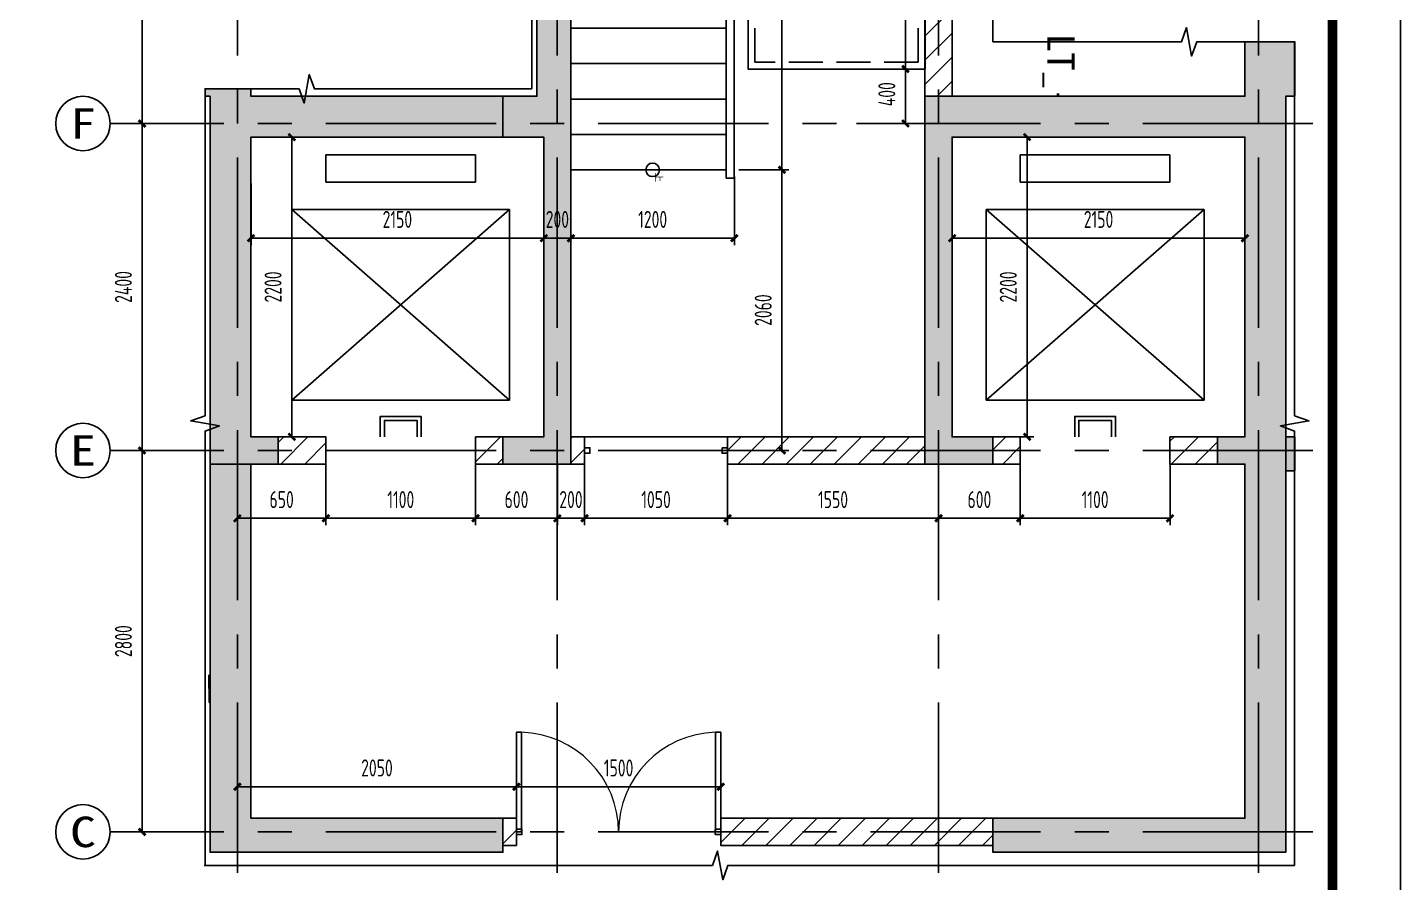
# Model space of a CAD drawing. Extents: x -678900 to 2378000, y 0 to 1840591.
# Drawn here: x -177672 to -167587, y 677336 to 683613 of the extents above; entities that cross this region are included whole.
import ezdxf
from ezdxf.enums import TextEntityAlignment as Align

# ---------------------------------------------------------------- set-up
doc = ezdxf.new("R2010")
doc.units = 0
doc.header["$LTSCALE"] = 1000
doc.header["$MEASUREMENT"] = 0
doc.header["$PDMODE"] = 1
doc.linetypes.add('__DASH', pattern=[0.35, 0.25, -0.1])
doc.linetypes.add('CENTER', pattern=[2, 1.25, -0.25, 0.25, -0.25])
doc.layers.get('0').update_dxf_attribs({"linetype": 'CONTINUOUS'})
doc.layers.get('DEFPOINTS').update_dxf_attribs({"color": 8, "linetype": 'CONTINUOUS'})
for name, color, linetype in [('AD-AXIS-AXIS', 1, 'CENTER'), ('AD-AXIS-CRCL', 3, 'CONTINUOUS'), ('AD-AXIS-DIMS', 3, 'CONTINUOUS'), ('AD-AXIS-NUMB', 255, 'CONTINUOUS'), ('AD-DIMS-INSD', 73, 'CONTINUOUS'), ('AD-INDX', 43, 'CONTINUOUS'), ('AD-SIGN', 195, 'CONTINUOUS'), ('AE-DOOR-INSD', 61, 'CONTINUOUS'), ('AE-EQPM', 70, 'CONTINUOUS'), ('AE-FLOR', 151, 'CONTINUOUS'), ('AE-HDWR', 8, 'CONTINUOUS'), ('AE-STAR', 51, 'CONTINUOUS'), ('AE-WALL', 255, 'CONTINUOUS'), ('AE-WALL-HACH', 15, 'CONTINUOUS'), ('C-SHET-SHET', 144, 'CONTINUOUS'), ('C-XREF-EXT', 7, 'CONTINUOUS'), ('C-XREF-INT', 7, 'CONTINUOUS'), ('S-WALL', 255, 'CONTINUOUS'), ('S-WALL-HACH', 40, 'CONTINUOUS')]:
    doc.layers.add(name, color=color, linetype=linetype)
doc.layers.add('DEFPOINTS-1', color=251, linetype='CONTINUOUS', plot=False)
doc.layers.add('内框', color=8, linetype='CONTINUOUS', plot=False)
doc.styles.get("Standard").update_dxf_attribs({"font": '', "width": 0.7})
doc.styles.add('TH-STYLE1', font='', dxfattribs={"width": 0.7})
doc.styles.add('TH-STYLE2', font='', dxfattribs={"width": 0.7})
doc.styles.add('TH-STYLE3', font='TSSDENG', dxfattribs={"width": 0.7, "bigfont": 'TSSDCHN'})
doc.styles.add('黑体', font='simhei.ttf')
doc.styles.get('Standard').set_extended_font_data('SimSun')
doc.styles.get('TH-STYLE1').set_extended_font_data('SimSun')
doc.styles.get('TH-STYLE2').set_extended_font_data('SimSun')
doc.dimstyles.new('TH-DIM50', dxfattribs={"dimscale": 50, "dimtxt": 2.5, "dimasz": 1, "dimexe": 1, "dimexo": 1, "dimgap": 1.5, "dimtad": 1, "dimdec": 0, "dimdsep": 46, "dimtxsty": 'TH-STYLE3', "dimblk1": 'ARCHTICK', "dimblk2": 'ARCHTICK', "dimsah": 1, "dimcen": -1, "dimclrd": 256, "dimclre": 256, "dimclrt": 256, "dimazin": 0, "dimtfac": 1, "dimtdec": 0, "dimtix": 1, "dimtmove": 2, "dimatfit": 0, "dimldrblk": 'ARCHTICK', "dimfxl": 0, "dimtolj": 1, "dimtzin": 0, "dimlwd": -1, "dimlwe": -1, "dimarcsym": 0})

# ---------------------------------------------------------------- blocks, each defined once
blk = doc.blocks.new('-1_191016103745466913')
at = {"layer": 'AD-SIGN', "linetype": 'Continuous', "ltscale": 0.5, "flags": 128}
blk.add_lwpolyline([(0, -2000, 0, 0, 0), (-1054, -2000, 80, 0, 0), (-1404, -2000, 0, 0, 0)], format="xyseb", dxfattribs=at)
at = {"layer": 'AE-STAR', "linetype": 'Continuous', "ltscale": 0.5, "flags": 128}
for points in [[(0, -1400), (-1341, -1400), (-1778, -2600), (0, -2600), (0, -1400)], [(-1300, -1400), (-1300, -2600)], [(-1040, -1400), (-1040, -2600)], [(-780, -1400), (-780, -2600)], [(-520, -1400), (-520, -2600)], [(-260, -1400), (-260, -2600)], [(-1560, -2001), (-1560, -2600)]]:
    blk.add_lwpolyline(points, dxfattribs=at)
at = {"layer": 'DEFPOINTS-1'}
blk.add_circle((0, -2000), 50, dxfattribs=at)
at = {"layer": 'DEFPOINTS-1', "style": 'TH-STYLE2'}
for s, height, p in [('LT_-1', 200, (-1000, 900)), ('上', 50, (20, -1980))]:
    blk.add_text(s, height=height, dxfattribs=at).set_placement(p)
blk.add_wipeout([(-1560, -2000), (-1630, -1959), (-1550, -1972)])
blk.add_wipeout([(0, -1400), (-1346, -1400), (-1368, -1460), (0, -1460)]).dxf.layer = 'AE-HDWR'
at = {"layer": 'AE-HDWR', "linetype": 'Continuous', "ltscale": 0.5, "flags": 128}
blk.add_lwpolyline([(-1346, -1400), (-1368, -1460)], dxfattribs=at)
blk.add_wipeout([(-1560, -2000), (-1490, -2041), (-1570, -2028)])
blk.add_wipeout([(60, -1400), (0, -1400), (0, -1460), (60, -1460)]).dxf.layer = 'AE-HDWR'
at = {"layer": 'AD-SIGN', "linetype": 'Continuous', "ltscale": 0.5, "flags": 128}
blk.add_lwpolyline([(-1342, -1400), (-1550, -1972), (-1630, -1959), (-1490, -2041), (-1570, -2028), (-1778, -2600)], dxfattribs=at)
at = {"layer": 'AE-HDWR', "linetype": 'Continuous', "ltscale": 0.5, "flags": 128}
for points in [[(0, -1400), (-1346, -1400)], [(60, -1400), (0, -1400)], [(60, -1460), (60, -1400)], [(-1368, -1460), (0, -1460)], [(0, -1460), (60, -1460)]]:
    blk.add_lwpolyline(points, dxfattribs=at)
blk = doc.blocks.new('DXMX_Viewblock_2571191114141307073315')
at = {"layer": 'DEFPOINTS-1', "ltscale": 0.3, "flags": 128}
for points in [[(29300, 7820), (29340, 7820), (29340, 7780), (29300, 7780), (29300, 7820)], [(30310, 7820), (30350, 7820), (30350, 7780), (30310, 7780), (30310, 7820)], [(28800, 5020), (28840, 5020), (28840, 4980), (28800, 4980), (28800, 5020)], [(30260, 5020), (30300, 5020), (30300, 4980), (30260, 4980), (30260, 5020)]]:
    blk.add_lwpolyline(points, dxfattribs=at)
at = {"rotation": 270}
blk.add_blockref('-1_191016103745466913', (31800, 9860), dxfattribs=at)
for points in [[(34450, 7900), (34516, 7900), (34516, 7650), (34450, 7650)], [(26550, 7700), (26850, 7700), (26850, 5100), (28700, 5100), (28700, 4850), (26550, 4850)]]:
    blk.add_wipeout(points)
for points in [[(28700, 7900), (29000, 7900), (29000, 10100), (28700, 10100), (28700, 10400), (28950, 10400), (28950, 11400), (29200, 11400), (29200, 7700), (28700, 7700)], [(32300, 5100), (34150, 5100), (34150, 7700), (33950, 7700), (33950, 7900), (34150, 7900), (34150, 10100), (32000, 10100), (32000, 7900), (32300, 7900), (32300, 7700), (31800, 7700), (31800, 10400), (34150, 10400), (34150, 10800), (34516, 10800), (34516, 10400), (34450, 10400), (34450, 4850), (32300, 4850)]]:
    blk.add_wipeout(points)
for points in [[(26550, 10400), (26513, 10400), (26513, 10455), (26850, 10455), (26850, 10400), (28700, 10400), (28700, 10100), (26850, 10100), (26850, 7900), (27050, 7900), (27050, 7700), (26550, 7700)], [(34450, 7900), (34516, 7900), (34516, 7650), (34450, 7650)]]:
    blk.add_wipeout(points)
at = {"layer": 'AE-WALL-HACH'}
h = blk.add_hatch(dxfattribs=at)
h.set_pattern_fill('普通砖', color=26, scale=50, style=0)
h.set_pattern_definition([(45, (0, 89.76), (-88.3884, 88.3884), [])])
h.paths.add_polyline_path([(30300, 5100), (34150, 5100), (34150, 7700), (33600, 7700), (33600, 7900), (34150, 7900), (34150, 10100), (32000, 10100), (32000, 7900), (32500, 7900), (32500, 7700), (30350, 7700), (30350, 7900), (31800, 7900), (31800, 13200), (29200, 13200), (29200, 7900), (29300, 7900), (29300, 7700), (28500, 7700), (28500, 7900), (29000, 7900), (29000, 10100), (26850, 10100), (26850, 7900), (27400, 7900), (27400, 7700), (26850, 7700), (26850, 5100), (28800, 5100), (28800, 4900), (26650, 4900), (26650, 5950), (26543, 5950), (26541, 6150), (26650, 6150), (26650, 10455), (26850, 10455), (26850, 10300), (29000, 10300), (29000, 11300), (28913, 11300), (28913, 11500), (29000, 11500), (29000, 13400), (32000, 13400), (32000, 10300), (34350, 10300), (34350, 4900), (30300, 4900)], flags=0)
at = {"layer": 'AE-WALL', "ltscale": 0.3, "flags": 128}
for points in [[(29200, 13200), (29200, 7900), (29300, 7900), (29300, 7700), (28500, 7700), (28500, 7900), (29000, 7900), (29000, 10100), (26850, 10100), (26850, 7900), (27400, 7900), (27400, 7700), (26850, 7700), (26850, 5100), (28800, 5100), (28800, 4900), (26650, 4900), (26650, 5950), (26543, 5950), (26541, 6150), (26650, 6150), (26650, 10455), (26850, 10455), (26850, 10300), (29000, 10300), (29000, 11300)], [(32000, 13400), (32000, 10300), (34350, 10300), (34350, 4900), (30300, 4900), (30300, 5100), (30300, 5100), (34150, 5100), (34150, 7700), (33600, 7700), (33600, 7900), (34150, 7900), (34150, 10100), (32000, 10100), (32000, 7900), (32500, 7900), (32500, 7700), (30350, 7700), (30350, 7900), (31800, 7900), (31800, 13200)]]:
    blk.add_lwpolyline(points, dxfattribs=at)
at = {"layer": 'S-WALL', "ltscale": 0.3, "flags": 128}
blk.add_lwpolyline([(34450, 7900), (34516, 7900), (34516, 7650), (34450, 7650), (34450, 7900)], close=True, dxfattribs=at)
for points in [[(32300, 5100), (34150, 5100), (34150, 7700), (33950, 7700), (33950, 7900), (34150, 7900), (34150, 10100), (32000, 10100), (32000, 7900), (32300, 7900), (32300, 7700), (31800, 7700), (31800, 10400), (34150, 10400), (34150, 10800), (34516, 10800), (34516, 10400), (34450, 10400), (34450, 4850), (32300, 4850)], [(26550, 7700), (26850, 7700), (26850, 5100), (28700, 5100), (28700, 4850), (26550, 4850)]]:
    blk.add_wipeout(points)
for points in [[(32300, 5100), (34150, 5100), (34150, 7700), (33950, 7700), (33950, 7900), (34150, 7900), (34150, 10100), (32000, 10100), (32000, 7900), (32300, 7900), (32300, 7700), (31800, 7700), (31800, 10400), (34150, 10400), (34150, 10800), (34516, 10800), (34516, 10400), (34450, 10400), (34450, 4850), (32300, 4850), (32300, 5100)], [(26550, 7700), (26850, 7700), (26850, 5100), (28700, 5100), (28700, 4850), (26550, 4850), (26550, 7700)]]:
    blk.add_lwpolyline(points, close=True, dxfattribs=at)
blk.add_wipeout([(28700, 7900), (29000, 7900), (29000, 10100), (28700, 10100), (28700, 10400), (28950, 10400), (28950, 11400), (29200, 11400), (29200, 7700), (28700, 7700)])
blk.add_lwpolyline([(28700, 7900), (29000, 7900), (29000, 10100), (28700, 10100), (28700, 10400), (28950, 10400), (28950, 11400), (29200, 11400), (29200, 7700), (28700, 7700), (28700, 7900)], close=True, dxfattribs=at)
blk.add_wipeout([(26550, 10400), (26513, 10400), (26513, 10455), (26850, 10455), (26850, 10400), (28700, 10400), (28700, 10100), (26850, 10100), (26850, 7900), (27050, 7900), (27050, 7700), (26550, 7700)])
at = {"layer": 'S-WALL-HACH'}
h = blk.add_hatch(dxfattribs=at)
h.set_pattern_fill('钢筋混凝土', color=40, scale=50, style=0)
h.set_pattern_definition([(45, (0, 0), (-88.38835, 88.38835), []), (50, (0, 0), (358.63, -31.376), [37.5, -412.5]), (355, (0, 0), (-69.3757, 376.096), [30, -330]), (100.4514, (29.9, -2.6), (289.2547, 344.7198), [31.87, -350.571]), (46.1842, (0, 100), (533.6205, -82.7595), [56.25, -618.75]), (96.6356, (44.47, 93.1), (467.331, 487.059), [47.805, -525.8565]), (351.1842, (0, 100), (467.331, 487.059), [45, -495]), (21, (50, 75), (298.4535, -201.3094), [37.5, -412.5]), (326, (50, 75), (121.6577, 362.575), [30, -330]), (71.4514, (74.87, 58.22), (420.1113, 161.2652), [31.87, -350.571]), (37.5, (0, 0), (6.07993, 166.44693), [0, -326, 0, -335, 0, -331.25]), (7.5, (0, 0), (131.5348, 197.20586), [0, -191, 0, -318.5, 0, -126.25]), (327.5, (-111.5, 0), (266.9112, -11.27744), [0, -125, 0, -390, 0, -517.5]), (317.5, (-161.5, 0), (291.5931, 50.0525), [0, -162.5, 0, -259, 0, -367.5])])
h.paths.add_polyline_path([(34450, 7900), (34516, 7900), (34516, 7650), (34450, 7650)], flags=0)
h.paths.add_polyline_path([(31800, 13200), (31800, 13400), (32300, 13400), (32300, 12900), (32050, 12900), (32050, 11300), (31800, 11300)], flags=0)
h.paths.add_polyline_path([(28950, 12900), (28913, 12900), (28913, 13400), (29200, 13400), (29200, 11400), (28950, 11400)], flags=0)
h.paths.add_polyline_path([(26550, 7700), (26850, 7700), (26850, 5100), (28700, 5100), (28700, 4850), (26550, 4850)], flags=0)
h.paths.add_polyline_path([(28700, 7900), (29000, 7900), (29000, 10100), (28700, 10100), (28700, 10400), (28950, 10400), (28950, 11400), (29200, 11400), (29200, 7700), (28700, 7700)], flags=0)
h.paths.add_polyline_path([(26550, 10400), (26513, 10400), (26513, 10455), (26850, 10455), (26850, 10400), (28700, 10400), (28700, 10100), (26850, 10100), (26850, 7900), (27050, 7900), (27050, 7700), (26550, 7700)], flags=0)
h.paths.add_polyline_path([(32300, 5100), (34150, 5100), (34150, 7700), (33950, 7700), (33950, 7900), (34150, 7900), (34150, 10100), (32000, 10100), (32000, 7900), (32300, 7900), (32300, 7700), (31800, 7700), (31800, 10400), (34150, 10400), (34150, 10800), (34516, 10800), (34516, 10400), (34450, 10400), (34450, 4850), (32300, 4850)], flags=0)
at = {"layer": 'S-WALL', "ltscale": 0.3, "flags": 128}
blk.add_lwpolyline([(26550, 10400), (26513, 10400), (26513, 10455), (26850, 10455), (26850, 10400), (28700, 10400), (28700, 10100), (26850, 10100), (26850, 7900), (27050, 7900), (27050, 7700), (26550, 7700), (26550, 10400)], close=True, dxfattribs=at)
blk = doc.blocks.new('DT')
at = {"layer": 'AE-EQPM'}
for p, q in [((357854, 341547), (357854, 341747)), ((357854, 341747), (358954, 341747)), ((358954, 341747), (358954, 341547)), ((358954, 341547), (357854, 341547)), ((357604, 339947), (357604, 341347)), ((357604, 341347), (359204, 341347)), ((359204, 341347), (357604, 339947)), ((359204, 339947), (357604, 341347)), ((359204, 341347), (359204, 339947)), ((359204, 339947), (357604, 339947))]:
    blk.add_line(p, q, dxfattribs=at)
blk = doc.blocks.new('_ArchTick')
at = {"color": 0, "linetype": 'ByBlock', "const_width": 0.4}
blk.add_lwpolyline([(-0.5, -0.5), (0.5, 0.5)], dxfattribs=at)
blk = doc.blocks.new('*D240')
at = {"layer": 'AD-DIMS-INSD'}
for p, q in [((-172446, 682568), (-172080, 682568)), ((-172130, 680508), (-172130, 682568)), ((-172446, 680508), (-172080, 680508))]:
    blk.add_line(p, q, dxfattribs=at)
at = {"layer": 'DEFPOINTS', "color": 0}
for p in [(-172496, 682568), (-172130, 682568), (-172496, 680508)]:
    blk.add_point(p, dxfattribs=at)
at = {"layer": 'AD-DIMS-INSD', "xscale": 50, "yscale": 50, "zscale": 50}
for p, rotation in [((-172130, 682568), 90), ((-172130, 680508), 270)]:
    blk.add_blockref('_ArchTick', p, dxfattribs=dict(at, rotation=rotation))
at = {"layer": 'AD-DIMS-INSD', "insert": (-172268, 681538), "char_height": 125, "attachment_point": 5, "rotation": 90, "style": 'TH-STYLE3'}
blk.add_mtext('\\A1;2060', dxfattribs=at)
blk = doc.blocks.new('*D241')
at = {"layer": 'AD-DIMS-INSD'}
for p, q in [((-172446, 685948), (-172080, 685948)), ((-172130, 682568), (-172130, 685948)), ((-172446, 682568), (-172080, 682568))]:
    blk.add_line(p, q, dxfattribs=at)
at = {"layer": 'DEFPOINTS', "color": 0}
for p in [(-172496, 685948), (-172130, 685948), (-172496, 682568)]:
    blk.add_point(p, dxfattribs=at)
at = {"layer": 'AD-DIMS-INSD', "xscale": 50, "yscale": 50, "zscale": 50}
for p, rotation in [((-172130, 685948), 90), ((-172130, 682568), 270)]:
    blk.add_blockref('_ArchTick', p, dxfattribs=dict(at, rotation=rotation))
at = {"layer": 'AD-DIMS-INSD', "insert": (-172268, 684258), "char_height": 125, "attachment_point": 5, "rotation": 90, "style": 'TH-STYLE3'}
blk.add_mtext('\\A1;260*13=3380', dxfattribs=at)
blk = doc.blocks.new('*D242')
at = {"layer": 'AD-DIMS-INSD'}
for p, q in [((-173680, 682518), (-173680, 682016)), ((-172480, 682518), (-172480, 682016)), ((-173680, 682066), (-172480, 682066))]:
    blk.add_line(p, q, dxfattribs=at)
at = {"layer": 'DEFPOINTS', "color": 0}
for p in [(-173680, 682568), (-172480, 682568), (-172480, 682066)]:
    blk.add_point(p, dxfattribs=at)
at = {"layer": 'AD-DIMS-INSD', "xscale": 50, "yscale": 50, "zscale": 50, "rotation": 180}
blk.add_blockref('_ArchTick', (-173680, 682066), dxfattribs=at)
at = {"layer": 'AD-DIMS-INSD', "xscale": 50, "yscale": 50, "zscale": 50}
blk.add_blockref('_ArchTick', (-172480, 682066), dxfattribs=at)
at = {"layer": 'AD-DIMS-INSD', "insert": (-173080, 682204), "char_height": 125, "attachment_point": 5, "style": 'TH-STYLE3'}
blk.add_mtext('\\A1;1200', dxfattribs=at)
blk = doc.blocks.new('*D243')
at = {"layer": 'AD-DIMS-INSD'}
for p, q in [((-173880, 682468), (-173880, 682016)), ((-173680, 682468), (-173680, 682016)), ((-173880, 682066), (-173930, 682066)), ((-173880, 682066), (-173680, 682066)), ((-173680, 682066), (-173630, 682066))]:
    blk.add_line(p, q, dxfattribs=at)
at = {"layer": 'DEFPOINTS', "color": 0}
for p in [(-173880, 682518), (-173680, 682518), (-173680, 682066)]:
    blk.add_point(p, dxfattribs=at)
at = {"layer": 'AD-DIMS-INSD', "xscale": 50, "yscale": 50, "zscale": 50}
blk.add_blockref('_ArchTick', (-173880, 682066), dxfattribs=at)
at = {"layer": 'AD-DIMS-INSD', "xscale": 50, "yscale": 50, "zscale": 50, "rotation": 180}
blk.add_blockref('_ArchTick', (-173680, 682066), dxfattribs=at)
at = {"layer": 'AD-DIMS-INSD', "insert": (-173780, 682204), "char_height": 125, "attachment_point": 5, "style": 'TH-STYLE3'}
blk.add_mtext('\\A1;200', dxfattribs=at)
blk = doc.blocks.new('*D244')
at = {"layer": 'AD-DIMS-INSD'}
for p, q in [((-176030, 682468), (-176030, 682016)), ((-173880, 682468), (-173880, 682016)), ((-176030, 682066), (-173880, 682066))]:
    blk.add_line(p, q, dxfattribs=at)
at = {"layer": 'DEFPOINTS', "color": 0}
for p in [(-176030, 682518), (-173880, 682518), (-173880, 682066)]:
    blk.add_point(p, dxfattribs=at)
at = {"layer": 'AD-DIMS-INSD', "xscale": 50, "yscale": 50, "zscale": 50, "rotation": 180}
blk.add_blockref('_ArchTick', (-176030, 682066), dxfattribs=at)
at = {"layer": 'AD-DIMS-INSD', "xscale": 50, "yscale": 50, "zscale": 50}
blk.add_blockref('_ArchTick', (-173880, 682066), dxfattribs=at)
at = {"layer": 'AD-DIMS-INSD', "insert": (-174955, 682204), "char_height": 125, "attachment_point": 5, "style": 'TH-STYLE3'}
blk.add_mtext('\\A1;2150', dxfattribs=at)
blk = doc.blocks.new('*D245')
at = {"layer": 'AD-DIMS-INSD'}
for p, q in [((-175980, 682808), (-175680, 682808)), ((-175730, 680608), (-175730, 682808)), ((-175980, 680608), (-175680, 680608))]:
    blk.add_line(p, q, dxfattribs=at)
at = {"layer": 'DEFPOINTS', "color": 0}
for p in [(-176030, 682808), (-175730, 682808), (-176030, 680608)]:
    blk.add_point(p, dxfattribs=at)
at = {"layer": 'AD-DIMS-INSD', "xscale": 50, "yscale": 50, "zscale": 50}
for p, rotation in [((-175730, 682808), 90), ((-175730, 680608), 270)]:
    blk.add_blockref('_ArchTick', p, dxfattribs=dict(at, rotation=rotation))
at = {"layer": 'AD-DIMS-INSD', "insert": (-175868, 681708), "char_height": 125, "attachment_point": 5, "rotation": 90, "style": 'TH-STYLE3'}
blk.add_mtext('\\A1;2200', dxfattribs=at)
blk = doc.blocks.new('*D246')
at = {"layer": 'AD-DIMS-INSD'}
for p, q in [((-170880, 682468), (-170880, 682016)), ((-168730, 682468), (-168730, 682016)), ((-170880, 682066), (-168730, 682066))]:
    blk.add_line(p, q, dxfattribs=at)
at = {"layer": 'DEFPOINTS', "color": 0}
for p in [(-170880, 682518), (-168730, 682518), (-168730, 682066)]:
    blk.add_point(p, dxfattribs=at)
at = {"layer": 'AD-DIMS-INSD', "xscale": 50, "yscale": 50, "zscale": 50, "rotation": 180}
blk.add_blockref('_ArchTick', (-170880, 682066), dxfattribs=at)
at = {"layer": 'AD-DIMS-INSD', "xscale": 50, "yscale": 50, "zscale": 50}
blk.add_blockref('_ArchTick', (-168730, 682066), dxfattribs=at)
at = {"layer": 'AD-DIMS-INSD', "insert": (-169805, 682204), "char_height": 125, "attachment_point": 5, "style": 'TH-STYLE3'}
blk.add_mtext('\\A1;2150', dxfattribs=at)
blk = doc.blocks.new('*D247')
at = {"layer": 'AD-DIMS-INSD'}
for p, q in [((-170580, 682808), (-170280, 682808)), ((-170330, 680608), (-170330, 682808)), ((-170580, 680608), (-170280, 680608))]:
    blk.add_line(p, q, dxfattribs=at)
at = {"layer": 'DEFPOINTS', "color": 0}
for p in [(-170630, 682808), (-170330, 682808), (-170630, 680608)]:
    blk.add_point(p, dxfattribs=at)
at = {"layer": 'AD-DIMS-INSD', "xscale": 50, "yscale": 50, "zscale": 50}
for p, rotation in [((-170330, 682808), 90), ((-170330, 680608), 270)]:
    blk.add_blockref('_ArchTick', p, dxfattribs=dict(at, rotation=rotation))
at = {"layer": 'AD-DIMS-INSD', "insert": (-170468, 681708), "char_height": 125, "attachment_point": 5, "rotation": 90, "style": 'TH-STYLE3'}
blk.add_mtext('\\A1;2200', dxfattribs=at)
blk = doc.blocks.new('*D248')
at = {"layer": 'AD-DIMS-INSD'}
for p, q in [((-170380, 680406), (-170380, 679960)), ((-169280, 680406), (-169280, 679960)), ((-170380, 680010), (-169280, 680010))]:
    blk.add_line(p, q, dxfattribs=at)
at = {"layer": 'DEFPOINTS', "color": 0}
for p in [(-170380, 680456), (-169280, 680456), (-169280, 680010)]:
    blk.add_point(p, dxfattribs=at)
at = {"layer": 'AD-DIMS-INSD', "xscale": 50, "yscale": 50, "zscale": 50, "rotation": 180}
blk.add_blockref('_ArchTick', (-170380, 680010), dxfattribs=at)
at = {"layer": 'AD-DIMS-INSD', "xscale": 50, "yscale": 50, "zscale": 50}
blk.add_blockref('_ArchTick', (-169280, 680010), dxfattribs=at)
at = {"layer": 'AD-DIMS-INSD', "insert": (-169830, 680147), "char_height": 125, "attachment_point": 5, "style": 'TH-STYLE3'}
blk.add_mtext('\\A1;1100', dxfattribs=at)
blk = doc.blocks.new('*D249')
at = {"layer": 'AD-DIMS-INSD'}
for p, q in [((-170980, 680406), (-170980, 679960)), ((-170380, 680406), (-170380, 679960)), ((-170980, 680010), (-170380, 680010))]:
    blk.add_line(p, q, dxfattribs=at)
at = {"layer": 'DEFPOINTS', "color": 0}
for p in [(-170980, 680456), (-170380, 680456), (-170380, 680010)]:
    blk.add_point(p, dxfattribs=at)
at = {"layer": 'AD-DIMS-INSD', "xscale": 50, "yscale": 50, "zscale": 50, "rotation": 180}
blk.add_blockref('_ArchTick', (-170980, 680010), dxfattribs=at)
at = {"layer": 'AD-DIMS-INSD', "xscale": 50, "yscale": 50, "zscale": 50}
blk.add_blockref('_ArchTick', (-170380, 680010), dxfattribs=at)
at = {"layer": 'AD-DIMS-INSD', "insert": (-170680, 680147), "char_height": 125, "attachment_point": 5, "style": 'TH-STYLE3'}
blk.add_mtext('\\A1;600', dxfattribs=at)
blk = doc.blocks.new('*D250')
at = {"layer": 'AD-DIMS-INSD'}
for p, q in [((-172530, 680406), (-172530, 679960)), ((-170980, 680406), (-170980, 679960)), ((-172530, 680010), (-170980, 680010))]:
    blk.add_line(p, q, dxfattribs=at)
at = {"layer": 'DEFPOINTS', "color": 0}
for p in [(-172530, 680456), (-170980, 680456), (-170980, 680010)]:
    blk.add_point(p, dxfattribs=at)
at = {"layer": 'AD-DIMS-INSD', "xscale": 50, "yscale": 50, "zscale": 50, "rotation": 180}
blk.add_blockref('_ArchTick', (-172530, 680010), dxfattribs=at)
at = {"layer": 'AD-DIMS-INSD', "xscale": 50, "yscale": 50, "zscale": 50}
blk.add_blockref('_ArchTick', (-170980, 680010), dxfattribs=at)
at = {"layer": 'AD-DIMS-INSD', "insert": (-171755, 680147), "char_height": 125, "attachment_point": 5, "style": 'TH-STYLE3'}
blk.add_mtext('\\A1;1550', dxfattribs=at)
blk = doc.blocks.new('*D251')
at = {"layer": 'AD-DIMS-INSD'}
for p, q in [((-173580, 680406), (-173580, 679960)), ((-172530, 680406), (-172530, 679960)), ((-173580, 680010), (-172530, 680010))]:
    blk.add_line(p, q, dxfattribs=at)
at = {"layer": 'DEFPOINTS', "color": 0}
for p in [(-173580, 680456), (-172530, 680456), (-172530, 680010)]:
    blk.add_point(p, dxfattribs=at)
at = {"layer": 'AD-DIMS-INSD', "xscale": 50, "yscale": 50, "zscale": 50, "rotation": 180}
blk.add_blockref('_ArchTick', (-173580, 680010), dxfattribs=at)
at = {"layer": 'AD-DIMS-INSD', "xscale": 50, "yscale": 50, "zscale": 50}
blk.add_blockref('_ArchTick', (-172530, 680010), dxfattribs=at)
at = {"layer": 'AD-DIMS-INSD', "insert": (-173055, 680147), "char_height": 125, "attachment_point": 5, "style": 'TH-STYLE3'}
blk.add_mtext('\\A1;1050', dxfattribs=at)
blk = doc.blocks.new('*D252')
at = {"layer": 'AD-DIMS-INSD'}
for p, q in [((-173780, 680406), (-173780, 679960)), ((-173580, 680406), (-173580, 679960)), ((-173780, 680010), (-173830, 680010)), ((-173780, 680010), (-173580, 680010)), ((-173580, 680010), (-173530, 680010))]:
    blk.add_line(p, q, dxfattribs=at)
at = {"layer": 'DEFPOINTS', "color": 0}
for p in [(-173780, 680456), (-173580, 680456), (-173580, 680010)]:
    blk.add_point(p, dxfattribs=at)
at = {"layer": 'AD-DIMS-INSD', "xscale": 50, "yscale": 50, "zscale": 50}
blk.add_blockref('_ArchTick', (-173780, 680010), dxfattribs=at)
at = {"layer": 'AD-DIMS-INSD', "xscale": 50, "yscale": 50, "zscale": 50, "rotation": 180}
blk.add_blockref('_ArchTick', (-173580, 680010), dxfattribs=at)
at = {"layer": 'AD-DIMS-INSD', "insert": (-173680, 680147), "char_height": 125, "attachment_point": 5, "style": 'TH-STYLE3'}
blk.add_mtext('\\A1;200', dxfattribs=at)
blk = doc.blocks.new('*D253')
at = {"layer": 'AD-DIMS-INSD'}
for p, q in [((-174380, 680406), (-174380, 679960)), ((-173780, 680406), (-173780, 679960)), ((-174380, 680010), (-173780, 680010))]:
    blk.add_line(p, q, dxfattribs=at)
at = {"layer": 'DEFPOINTS', "color": 0}
for p in [(-174380, 680456), (-173780, 680456), (-173780, 680010)]:
    blk.add_point(p, dxfattribs=at)
at = {"layer": 'AD-DIMS-INSD', "xscale": 50, "yscale": 50, "zscale": 50, "rotation": 180}
blk.add_blockref('_ArchTick', (-174380, 680010), dxfattribs=at)
at = {"layer": 'AD-DIMS-INSD', "xscale": 50, "yscale": 50, "zscale": 50}
blk.add_blockref('_ArchTick', (-173780, 680010), dxfattribs=at)
at = {"layer": 'AD-DIMS-INSD', "insert": (-174080, 680147), "char_height": 125, "attachment_point": 5, "style": 'TH-STYLE3'}
blk.add_mtext('\\A1;600', dxfattribs=at)
blk = doc.blocks.new('*D254')
at = {"layer": 'AD-DIMS-INSD'}
for p, q in [((-175480, 680406), (-175480, 679960)), ((-174380, 680406), (-174380, 679960)), ((-175480, 680010), (-174380, 680010))]:
    blk.add_line(p, q, dxfattribs=at)
at = {"layer": 'DEFPOINTS', "color": 0}
for p in [(-175480, 680456), (-174380, 680456), (-174380, 680010)]:
    blk.add_point(p, dxfattribs=at)
at = {"layer": 'AD-DIMS-INSD', "xscale": 50, "yscale": 50, "zscale": 50, "rotation": 180}
blk.add_blockref('_ArchTick', (-175480, 680010), dxfattribs=at)
at = {"layer": 'AD-DIMS-INSD', "xscale": 50, "yscale": 50, "zscale": 50}
blk.add_blockref('_ArchTick', (-174380, 680010), dxfattribs=at)
at = {"layer": 'AD-DIMS-INSD', "insert": (-174930, 680147), "char_height": 125, "attachment_point": 5, "style": 'TH-STYLE3'}
blk.add_mtext('\\A1;1100', dxfattribs=at)
blk = doc.blocks.new('*D255')
at = {"layer": 'AD-DIMS-INSD'}
for p, q in [((-176130, 680406), (-176130, 679960)), ((-175480, 680406), (-175480, 679960)), ((-176130, 680010), (-175480, 680010))]:
    blk.add_line(p, q, dxfattribs=at)
at = {"layer": 'DEFPOINTS', "color": 0}
for p in [(-176130, 680456), (-175480, 680456), (-175480, 680010)]:
    blk.add_point(p, dxfattribs=at)
at = {"layer": 'AD-DIMS-INSD', "xscale": 50, "yscale": 50, "zscale": 50, "rotation": 180}
blk.add_blockref('_ArchTick', (-176130, 680010), dxfattribs=at)
at = {"layer": 'AD-DIMS-INSD', "xscale": 50, "yscale": 50, "zscale": 50}
blk.add_blockref('_ArchTick', (-175480, 680010), dxfattribs=at)
at = {"layer": 'AD-DIMS-INSD', "insert": (-175805, 680147), "char_height": 125, "attachment_point": 5, "style": 'TH-STYLE3'}
blk.add_mtext('\\A1;650', dxfattribs=at)
blk = doc.blocks.new('集水坑')
at = {"layer": 'AE-FLOR'}
blk.add_lwpolyline([(1022958, 1205264), (1025058, 1205264), (1025058, 1203964), (1022958, 1203964)], close=True, dxfattribs=at)
at = {"layer": 'AE-FLOR', "linetype": '__DASH'}
blk.add_lwpolyline([(1023008, 1205214), (1025008, 1205214), (1025008, 1204014), (1023008, 1204014)], close=True, dxfattribs=at)
blk = doc.blocks.new('*D237')
at = {"layer": 'AD-DIMS-INSD'}
for p, q in [((-171583, 685408), (-171173, 685408)), ((-171223, 683308), (-171223, 685408)), ((-171583, 683308), (-171173, 683308))]:
    blk.add_line(p, q, dxfattribs=at)
at = {"layer": 'DEFPOINTS', "color": 0}
for p in [(-171633, 685408), (-171223, 685408), (-171633, 683308)]:
    blk.add_point(p, dxfattribs=at)
at = {"layer": 'AD-DIMS-INSD', "xscale": 50, "yscale": 50, "zscale": 50}
for p, rotation in [((-171223, 685408), 90), ((-171223, 683308), 270)]:
    blk.add_blockref('_ArchTick', p, dxfattribs=dict(at, rotation=rotation))
at = {"layer": 'AD-DIMS-INSD', "insert": (-171360, 684358), "char_height": 125, "attachment_point": 5, "rotation": 90, "style": 'TH-STYLE3'}
blk.add_mtext('\\A1;2100', dxfattribs=at)
blk = doc.blocks.new('*D238')
at = {"layer": 'AD-DIMS-INSD'}
for p, q in [((-171583, 683308), (-171173, 683308)), ((-171223, 682908), (-171223, 683308)), ((-171583, 682908), (-171173, 682908))]:
    blk.add_line(p, q, dxfattribs=at)
at = {"layer": 'DEFPOINTS', "color": 0}
for p in [(-171633, 683308), (-171223, 683308), (-171633, 682908)]:
    blk.add_point(p, dxfattribs=at)
at = {"layer": 'AD-DIMS-INSD', "xscale": 50, "yscale": 50, "zscale": 50}
for p, rotation in [((-171223, 683308), 90), ((-171223, 682908), 270)]:
    blk.add_blockref('_ArchTick', p, dxfattribs=dict(at, rotation=rotation))
at = {"layer": 'AD-DIMS-INSD', "insert": (-171360, 683123), "char_height": 125, "attachment_point": 5, "rotation": 90, "style": 'TH-STYLE3'}
blk.add_mtext('\\A1;400', dxfattribs=at)
blk = doc.blocks.new('$DorLib2D$00000002')
for p, q in [((-0.5, 0), (-0.5, 0.4875)), ((-0.475, 0.4875), (-0.5, 0.4875)), ((-0.475, 0), (-0.475, 0.4875)), ((0.475, 0), (0.475, 0.4875)), ((0.475, 0.4875), (0.5, 0.4875)), ((0.5, 0), (0.5, 0.4875)), ((-0.5, 0), (-0.475, 0)), ((0.5, 0), (0.475, 0))]:
    blk.add_line(p, q)
at = {"lineweight": 13}
for centre, start, end in [((-0.4875, 0), 0, 88.53072), ((0.4875, 0), 91.46928, 180)]:
    blk.add_arc(centre, 0.4875, start, end, dxfattribs=at)
blk = doc.blocks.new('_A-axiso')
blk.add_circle((0, 0), 0.5)
at = {"layer": 'AD-AXIS-NUMB', "style": 'TH-STYLE1', "width": 0.7}
blk.add_attdef('A', text='', height=0.56, dxfattribs=at).set_placement((-0.25, -0.28), (0.25, -0.28), align=Align.FIT)
blk = doc.blocks.new('*D504')
at = {"layer": 'AD-AXIS-DIMS', "ltscale": 0.5}
for p, q in [((0, 3358), (0, 4146)), ((2350, 3358), (2350, 4146)), ((0, 4096), (2350, 4096))]:
    blk.add_line(p, q, dxfattribs=at)
at = {"layer": 'DEFPOINTS', "color": 0, "ltscale": 0.5}
for p in [(2350, 4096), (0, 3308), (2350, 3308)]:
    blk.add_point(p, dxfattribs=at)
at = {"layer": 'AD-AXIS-DIMS', "ltscale": 0.5, "xscale": 50, "yscale": 50, "zscale": 50, "rotation": 180}
blk.add_blockref('_ArchTick', (0, 4096), dxfattribs=at)
at = {"layer": 'AD-AXIS-DIMS', "ltscale": 0.5, "xscale": 50, "yscale": 50, "zscale": 50}
blk.add_blockref('_ArchTick', (2350, 4096), dxfattribs=at)
at = {"layer": 'AD-AXIS-DIMS', "ltscale": 0.5, "insert": (1175, 4233), "char_height": 125, "attachment_point": 5, "style": 'TH-STYLE3'}
blk.add_mtext('\\A1;2350', dxfattribs=at)
blk = doc.blocks.new('*D505')
at = {"layer": 'AD-AXIS-DIMS', "ltscale": 0.5}
for p, q in [((2350, 3358), (2350, 4146)), ((5150, 3358), (5150, 4146)), ((2350, 4096), (5150, 4096))]:
    blk.add_line(p, q, dxfattribs=at)
at = {"layer": 'DEFPOINTS', "color": 0, "ltscale": 0.5}
for p in [(5150, 4096), (2350, 3308), (5150, 3308)]:
    blk.add_point(p, dxfattribs=at)
at = {"layer": 'AD-AXIS-DIMS', "ltscale": 0.5, "xscale": 50, "yscale": 50, "zscale": 50, "rotation": 180}
blk.add_blockref('_ArchTick', (2350, 4096), dxfattribs=at)
at = {"layer": 'AD-AXIS-DIMS', "ltscale": 0.5, "xscale": 50, "yscale": 50, "zscale": 50}
blk.add_blockref('_ArchTick', (5150, 4096), dxfattribs=at)
at = {"layer": 'AD-AXIS-DIMS', "ltscale": 0.5, "insert": (3750, 4233), "char_height": 125, "attachment_point": 5, "style": 'TH-STYLE3'}
blk.add_mtext('\\A1;2800', dxfattribs=at)
blk = doc.blocks.new('*D506')
at = {"layer": 'AD-AXIS-DIMS', "ltscale": 0.5}
for p, q in [((5150, 3358), (5150, 4146)), ((7500, 3358), (7500, 4146)), ((5150, 4096), (7500, 4096))]:
    blk.add_line(p, q, dxfattribs=at)
at = {"layer": 'DEFPOINTS', "color": 0, "ltscale": 0.5}
for p in [(7500, 4096), (5150, 3308), (7500, 3308)]:
    blk.add_point(p, dxfattribs=at)
at = {"layer": 'AD-AXIS-DIMS', "ltscale": 0.5, "xscale": 50, "yscale": 50, "zscale": 50, "rotation": 180}
blk.add_blockref('_ArchTick', (5150, 4096), dxfattribs=at)
at = {"layer": 'AD-AXIS-DIMS', "ltscale": 0.5, "xscale": 50, "yscale": 50, "zscale": 50}
blk.add_blockref('_ArchTick', (7500, 4096), dxfattribs=at)
at = {"layer": 'AD-AXIS-DIMS', "ltscale": 0.5, "insert": (6325, 4233), "char_height": 125, "attachment_point": 5, "style": 'TH-STYLE3'}
blk.add_mtext('\\A1;2350', dxfattribs=at)
blk = doc.blocks.new('*D507')
at = {"layer": 'AD-AXIS-DIMS', "ltscale": 0.5}
for p, q in [((-384, -2400), (-750, -2400)), ((-700, -5200), (-700, -2400)), ((-384, -5200), (-750, -5200))]:
    blk.add_line(p, q, dxfattribs=at)
at = {"layer": 'DEFPOINTS', "color": 0, "ltscale": 0.5}
for p in [(-700, -2400), (-334, -2400), (-334, -5200)]:
    blk.add_point(p, dxfattribs=at)
at = {"layer": 'AD-AXIS-DIMS', "ltscale": 0.5, "xscale": 50, "yscale": 50, "zscale": 50}
for p, rotation in [((-700, -2400), 89.99991781479834), ((-700, -5200), 269.9999178147983)]:
    blk.add_blockref('_ArchTick', p, dxfattribs=dict(at, rotation=rotation))
at = {"layer": 'AD-AXIS-DIMS', "ltscale": 0.5, "insert": (-837, -3800), "char_height": 125, "attachment_point": 5, "rotation": 89.9999, "style": 'TH-STYLE3'}
blk.add_mtext('\\A1;2800', dxfattribs=at)
blk = doc.blocks.new('*D508')
at = {"layer": 'AD-AXIS-DIMS', "ltscale": 0.5}
for p, q in [((-384, 0), (-750, 0)), ((-700, -2400), (-700, 0)), ((-384, -2400), (-750, -2400))]:
    blk.add_line(p, q, dxfattribs=at)
at = {"layer": 'DEFPOINTS', "color": 0, "ltscale": 0.5}
for p in [(-700, 0), (-334, 0), (-334, -2400)]:
    blk.add_point(p, dxfattribs=at)
at = {"layer": 'AD-AXIS-DIMS', "ltscale": 0.5, "xscale": 50, "yscale": 50, "zscale": 50}
for p, rotation in [((-700, 0), 89.99991781479834), ((-700, -2400), 269.9999178147983)]:
    blk.add_blockref('_ArchTick', p, dxfattribs=dict(at, rotation=rotation))
at = {"layer": 'AD-AXIS-DIMS', "ltscale": 0.5, "insert": (-837, -1200), "char_height": 125, "attachment_point": 5, "rotation": 89.9999, "style": 'TH-STYLE3'}
blk.add_mtext('\\A1;2400', dxfattribs=at)
blk = doc.blocks.new('*D509')
at = {"layer": 'AD-AXIS-DIMS', "ltscale": 0.5}
for p, q in [((-384, 3100), (-750, 3100)), ((-700, 0), (-700, 3100)), ((-384, 0), (-750, 0))]:
    blk.add_line(p, q, dxfattribs=at)
at = {"layer": 'DEFPOINTS', "color": 0, "ltscale": 0.5}
for p in [(-700, 3100), (-334, 3100), (-334, 0)]:
    blk.add_point(p, dxfattribs=at)
at = {"layer": 'AD-AXIS-DIMS', "ltscale": 0.5, "xscale": 50, "yscale": 50, "zscale": 50}
for p, rotation in [((-700, 3100), 89.99991781479838), ((-700, 0), 269.9999178147984)]:
    blk.add_blockref('_ArchTick', p, dxfattribs=dict(at, rotation=rotation))
at = {"layer": 'AD-AXIS-DIMS', "ltscale": 0.5, "insert": (-837, 1550), "char_height": 125, "attachment_point": 5, "rotation": 89.9999, "style": 'TH-STYLE3'}
blk.add_mtext('\\A1;3100', dxfattribs=at)
blk = doc.blocks.new('*D275')
at = {"layer": 'AD-DIMS-INSD'}
for p, q in [((-174080, 677858), (-174080, 678089)), ((-174080, 678039), (-172580, 678039)), ((-172580, 677858), (-172580, 678089))]:
    blk.add_line(p, q, dxfattribs=at)
at = {"layer": 'DEFPOINTS', "color": 0}
for p in [(-172580, 678039), (-174080, 677808), (-172580, 677808)]:
    blk.add_point(p, dxfattribs=at)
at = {"layer": 'AD-DIMS-INSD', "xscale": 50, "yscale": 50, "zscale": 50, "rotation": 180}
blk.add_blockref('_ArchTick', (-174080, 678039), dxfattribs=at)
at = {"layer": 'AD-DIMS-INSD', "xscale": 50, "yscale": 50, "zscale": 50}
blk.add_blockref('_ArchTick', (-172580, 678039), dxfattribs=at)
at = {"layer": 'AD-DIMS-INSD', "insert": (-173330, 678177), "char_height": 125, "attachment_point": 5, "style": 'TH-STYLE3'}
blk.add_mtext('\\A1;1500', dxfattribs=at)
blk = doc.blocks.new('*D276')
at = {"layer": 'AD-DIMS-INSD'}
for p, q in [((-176130, 677858), (-176130, 678089)), ((-176130, 678039), (-174080, 678039)), ((-174080, 677858), (-174080, 678089))]:
    blk.add_line(p, q, dxfattribs=at)
at = {"layer": 'DEFPOINTS', "color": 0}
for p in [(-174080, 678039), (-176130, 677808), (-174080, 677808)]:
    blk.add_point(p, dxfattribs=at)
at = {"layer": 'AD-DIMS-INSD', "xscale": 50, "yscale": 50, "zscale": 50, "rotation": 180}
blk.add_blockref('_ArchTick', (-176130, 678039), dxfattribs=at)
at = {"layer": 'AD-DIMS-INSD', "xscale": 50, "yscale": 50, "zscale": 50}
blk.add_blockref('_ArchTick', (-174080, 678039), dxfattribs=at)
at = {"layer": 'AD-DIMS-INSD', "insert": (-175105, 678177), "char_height": 125, "attachment_point": 5, "style": 'TH-STYLE3'}
blk.add_mtext('\\A1;2050', dxfattribs=at)
blk = doc.blocks.new('THAPE_A2L_inner')
at = {"layer": '内框'}
blk.add_lwpolyline([(0, 0), (0, 420), (594, 420), (594, 0)], close=True, dxfattribs=at)
at = {"layer": '内框', "const_width": 1.4}
blk.add_lwpolyline([(25, 410), (25, 10), (584, 10), (584, 410)], close=True, dxfattribs=at)
at = {"layer": '内框', "style": '黑体', "width": 0.8}
blk.add_attdef('内框名称', (22.08, 421.99), '', height=3, dxfattribs=at)
blk = doc.blocks.new('201311_THAPE_A2L')
blk.add_lwpolyline([(0, 0), (0, 420), (594, 420), (594, 0)], close=True)
at = {"const_width": 1.4}
blk.add_lwpolyline([(25, 410), (25, 10), (584, 10), (584, 410)], close=True, dxfattribs=at)
blk.add_attdef('作废标记', text='', height=300).set_placement((238, 227.97), align=Align.MIDDLE_CENTER)
blk = doc.blocks.new('轴网-LT01-地下')
at = {"layer": 'AD-AXIS-AXIS'}
for p, q in [((0, -5500, 0), (0, 4034.1, 0)), ((2350, -5500, 0), (2350, 4034.1, 0)), ((5150, -5500, 0), (5150, 4034.1, 0)), ((7500, -5500, 0), (7500, 4034.1, 0)), ((7900, 3100), (-133.8, 3100)), ((7900, 0), (-133.8, 0)), ((7900, -2400), (-133.8, -2400)), ((7900, -5200), (-133.8, -5200))]:
    blk.add_line(p, q, dxfattribs=at)
at = {"layer": 'AD-AXIS-CRCL'}
for p, q in [((-933.8, 3100), (-133.8, 3100)), ((-933.8, 0), (-133.8, 0)), ((-933.8, -2400), (-133.8, -2400)), ((-933.8, -5200), (-133.8, -5200))]:
    blk.add_line(p, q, dxfattribs=at)
at = {"layer": 'AD-INDX'}
for points in [[(2162.8, 254.7), (2162.8, 2002.7), (2057.8, 2040.9), (2267.8, 2078), (2162.8, 2115.2), (2162.8, 3200)], [(5550, 600), (5550, 2002.7), (5445, 2040.9), (5655, 2078), (5550, 2115.2), (5550, 3200)], [(7765.5, 600), (7047.1, 600), (7008.9, 495), (6971.9, 705), (6934.6, 600), (5550, 600)], [(7765.5, -5446.1), (7765.5, -2257.8), (7660.5, -2219.6), (7870.5, -2182.6), (7765.5, -2145.3), (7765.5, 600)], [(-237.3, 254.7), (452.9, 254.7), (491.1, 149.7), (528.1, 359.7), (565.4, 254.7), (2162.8, 254.7)], [(-237.3, -5446.1), (-237.3, -2257.8), (-132.3, -2219.6), (-342.3, -2182.5), (-237.3, -2145.3), (-237.3, 254.7)], [(-244.6, -5446.1), (3489.6, -5446.1), (3527.8, -5341.1), (3564.8, -5551.1), (3602.1, -5446.1), (7765.5, -5446.1)]]:
    blk.add_lwpolyline(points, dxfattribs=at)
at = {"layer": 'AD-AXIS-CRCL'}
ref = blk.add_blockref('_A-axiso', (-1133.8, 3100), dxfattribs=dict(at, xscale=-400, yscale=400, zscale=400, rotation=180))
ref.add_attrib('A', '1/G', dxfattribs={"layer": 'AD-AXIS-NUMB', "height": 224, "style": 'TH-STYLE1', "width": 0.7}).set_placement((-1133.8, 3100), align=Align.MIDDLE)
ref = blk.add_blockref('_A-axiso', (-1133.8, 0), dxfattribs=dict(at, xscale=-400, yscale=400, zscale=400, rotation=180))
ref.add_attrib('A', 'F', dxfattribs={"layer": 'AD-AXIS-NUMB', "height": 224, "style": 'TH-STYLE1', "width": 1.256473}).set_placement((-1133.8, 0), align=Align.MIDDLE)
ref = blk.add_blockref('_A-axiso', (-1133.8, -2400), dxfattribs=dict(at, xscale=-400, yscale=400, zscale=400, rotation=180))
ref.add_attrib('A', 'E', dxfattribs={"layer": 'AD-AXIS-NUMB', "height": 224, "style": 'TH-STYLE1', "width": 1.256473}).set_placement((-1133.8, -2400), align=Align.MIDDLE)
ref = blk.add_blockref('_A-axiso', (-1133.8, -5200), dxfattribs=dict(at, xscale=-400, yscale=400, zscale=400, rotation=180))
ref.add_attrib('A', 'C', dxfattribs={"layer": 'AD-AXIS-NUMB', "height": 224, "style": 'TH-STYLE1', "width": 1.256473}).set_placement((-1133.8, -5200), align=Align.MIDDLE)
at = {"layer": 'AD-AXIS-DIMS', "ltscale": 0.5}
for base, p1, p2, picture, middle in [((2350, 4095.5, 0), (0, 3308.4, 0), (2350, 3308.4, 0), '*D504', (1175, 4233, 0)), ((5150, 4095.5, 0), (2350, 3308.4, 0), (5150, 3308.4, 0), '*D505', (3750, 4233, 0)), ((7500, 4095.5, 0), (5150, 3308.4, 0), (7500, 3308.4, 0), '*D506', (6325, 4233, 0))]:
    dim = blk.add_linear_dim(base=base, p1=p1, p2=p2, dimstyle='TH-DIM50', dxfattribs=at)
    dim.commit()
    dim.dimension.update_dxf_attribs({"geometry": picture, "text_midpoint": middle})
for p1, p2, picture, middle in [((-333.8, 0), (-333.8, 3100), '*D509', (-837.4, 1550)), ((-333.8, -2400), (-333.8, 0), '*D508', (-837.4, -1200)), ((-333.8, -5200), (-333.8, -2400), '*D507', (-837.4, -3800))]:
    dim = blk.add_aligned_dim(p1=p1, p2=p2, distance=366.1, dimstyle='TH-DIM50', dxfattribs=at)
    dim.commit()
    dim.dimension.update_dxf_attribs({"geometry": picture, "text_midpoint": middle})

msp = doc.modelspace()

# ---------------------------------------------------------------- block references
msp.add_blockref('DXMX_Viewblock_2571191114141307073315', (-202880.3, 672707.7))

# ---------------------------------------------------------------- next in the draw order: linework, layer by layer
at = {"layer": 'AE-FLOR'}
for points in [[(-175080.3, 680607.7), (-175080.3, 680757.7), (-174780.3, 680757.7), (-174780.3, 680607.7)], [(-175080.3, 680607.7), (-175080.3, 680757.7), (-174780.3, 680757.7), (-174780.3, 680607.7)], [(-169980.3, 680607.7), (-169980.3, 680757.7), (-169680.3, 680757.7), (-169680.3, 680607.7)], [(-169980.3, 680607.7), (-169980.3, 680757.7), (-169680.3, 680757.7), (-169680.3, 680607.7)], [(-175050.3, 680607.7), (-175050.3, 680727.7), (-174810.3, 680727.7), (-174810.3, 680607.7)], [(-175050.3, 680607.7), (-175050.3, 680727.7), (-174810.3, 680727.7), (-174810.3, 680607.7)], [(-169950.3, 680607.7), (-169950.3, 680727.7), (-169710.3, 680727.7), (-169710.3, 680607.7)], [(-173580.3, 680607.7), (-172530.3, 680607.7)]]:
    msp.add_lwpolyline(points, dxfattribs=at)

# ---------------------------------------------------------------- next in the draw order: block references
msp.add_blockref('DT', (-533334.3, 340930.5))
at = {"xscale": -1}
msp.add_blockref('DT', (188573.8, 340930.5), dxfattribs=at)
at = {"layer": 'AE-DOOR-INSD', "xscale": -1500, "yscale": -1500, "zscale": 1500, "rotation": 180}
msp.add_blockref('$DorLib2D$00000002', (-173330.3, 677707.7), dxfattribs=at)
at = {"layer": 'C-SHET-SHET', "xscale": 50, "yscale": 50, "zscale": 50, "rotation": 270}
msp.add_blockref('201311_THAPE_A2L', (-188586.9, 701743.9), dxfattribs=at)
at = {"layer": 'C-XREF-EXT', "rotation": 270}
msp.add_blockref('集水坑', (-1376343.6, 1708365.8), dxfattribs=at)
at = {"layer": 'C-XREF-INT'}
msp.add_blockref('轴网-LT01-地下', (-176130.3, 682907.7), dxfattribs=at)
at = {"layer": '内框', "xscale": 50, "yscale": 50, "zscale": 50, "rotation": 270}
msp.add_blockref('THAPE_A2L_inner', (-188586.9, 701743.9), dxfattribs=at)

# ---------------------------------------------------------------- next in the draw order: dimensions: what is measured, and where the dimension line sits
at = {"layer": 'AD-DIMS-INSD'}
dim = msp.add_aligned_dim(p1=(-172495.8, 682567.7), p2=(-172495.8, 685947.7), distance=-365.5, text='260*13=3380', dimstyle='TH-DIM50', dxfattribs=at)
dim.commit()
dim.dimension.update_dxf_attribs({"geometry": '*D241', "text_midpoint": (-172267.8, 684257.7)})
for p1, p2, distance, picture, middle in [((-171633.1, 683307.6, 0), (-171633.1, 685407.6, 0), -410.5, '*D237', (-171360.1, 684357.6, 0)), ((-176030.3, 680607.7), (-176030.3, 682807.7), -300, '*D245', (-175867.8, 681707.7)), ((-170630.3, 680607.7), (-170630.3, 682807.7), -300, '*D247', (-170467.8, 681707.7)), ((-173680.3, 682567.7), (-172480.3, 682567.7), -501.6, '*D242', (-173080.3, 682203.6)), ((-172495.8, 680507.7), (-172495.8, 682567.7), -365.5, '*D240', (-172267.8, 681537.7)), ((-176030.3, 682517.7), (-173880.3, 682517.7), -451.6, '*D244', (-174955.3, 682203.6)), ((-173880.3, 682517.7), (-173680.3, 682517.7), -451.6, '*D243', (-173780.3, 682203.6)), ((-170880.3, 682517.7), (-168730.3, 682517.7), -451.6, '*D246', (-169805.3, 682203.6)), ((-176130.3, 680456), (-175480.3, 680456), -446.1, '*D255', (-175805.3, 680147.4)), ((-175480.3, 680456), (-174380.3, 680456), -446.1, '*D254', (-174930.3, 680147.4)), ((-174380.3, 680456), (-173780.3, 680456), -446.1, '*D253', (-174080.3, 680147.4)), ((-173780.3, 680456), (-173580.3, 680456), -446.1, '*D252', (-173680.3, 680147.4)), ((-173580.3, 680456), (-172530.3, 680456), -446.1, '*D251', (-173055.3, 680147.4)), ((-172530.3, 680456), (-170980.3, 680456), -446.1, '*D250', (-171755.3, 680147.4)), ((-170980.3, 680456), (-170380.3, 680456), -446.1, '*D249', (-170680.3, 680147.4)), ((-170380.3, 680456), (-169280.3, 680456), -446.1, '*D248', (-169830.3, 680147.4)), ((-176130.3, 677807.7), (-174080.3, 677807.7), 231.4, '*D276', (-175105.3, 678176.6)), ((-174080.3, 677807.7), (-172580.3, 677807.7), 231.4, '*D275', (-173330.3, 678176.6))]:
    dim = msp.add_aligned_dim(p1=p1, p2=p2, distance=distance, dimstyle='TH-DIM50', dxfattribs=at)
    dim.commit()
    dim.dimension.update_dxf_attribs({"geometry": picture, "text_midpoint": middle})
dim = msp.add_linear_dim(base=(-171222.6, 683307.6, 0), p1=(-171633.1, 682907.7, 0), p2=(-171633.1, 683307.6, 0), angle=90, dimstyle='TH-DIM50', dxfattribs=at)
dim.commit()
dim.dimension.update_dxf_attribs({"geometry": '*D238', "text_midpoint": (-171360.1, 683123.5, 0), "dimtype": 161})

doc.saveas('drawing.dxf')
